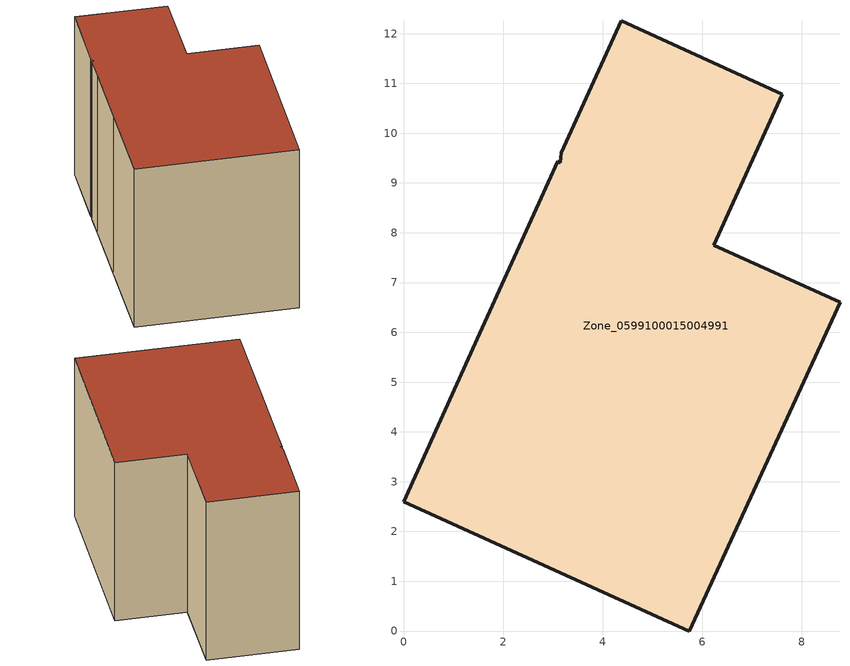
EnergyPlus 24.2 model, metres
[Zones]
Zone_0599100015004991
 floor ground (C_G): 3.15,9.4 3.17,9.6 4.37,12.25 7.61,10.79 6.24,7.75 8.77,6.61 5.74,0 0,2.6 1.53,5.98 2.71,8.59 3.1,9.43 z0.81
 wall outside (C_F): 5.74,0 8.77,6.61 6.24,7.75 7.61,10.79 4.37,12.25 3.17,9.6 3.15,9.4 3.1,9.43 2.71,8.59 1.53,5.98 0,2.6 5.74,0 z0.81:7.84
 roof outside (C_R): 3.17,9.6 3.15,9.4 3.1,9.43 2.71,8.59 1.53,5.98 0,2.6 5.74,0 8.77,6.61 6.24,7.75 7.61,10.79 4.37,12.25 z7.84
[BUILDING]
Pand.0599100015004991: North Axis=0; Terrain=City; Loads Convergence Tolerance Value=0.04; Temperature Convergence Tolerance Value=0.4; Solar Distribution=FullExterior; Maximum Number of Warmup Days=25; Minimum Number of Warmup Days=1
[Site:Location]
Rotterdam.The.Hague.AP_ZH_NLD Design_Conditions: Latitude=51.96; Longitude=4.45; Time Zone=1; Elevation=-4.5
[SITE:GROUNDTEMPERATURE:BUILDINGSURFACE]
18, 18, 18, 18, 18, 18, 18, 18, 18, 18, 18, 18
[MATERIAL] Thermal Absorptance=0.9; Solar Absorptance=0.7; Visible Absorptance=0.7
Name | Roughness | Thickness | Conductivity | Density | Specific Heat
G.TC.1965-1974 | MediumSmooth | 0.15 | 0.882353 | 540 | 1210
F.TC.1965-1974 | Rough | 0.3 | 0.697674 | 1920 | 840
R.TC.1965-1974 | MediumRough | 0.2 | 0.232558 | 1500 | 1000
[CONSTRUCTION]
C_G: G.TC.1965-1974
C_F: F.TC.1965-1974
C_R: R.TC.1965-1974
[ZONE]
Zone_0599100015004991: Type=1; Multiplier=1; Ceiling Height=Autocalculate; Volume=Autocalculate; Floor Area=autocalculate; Part of Total Floor Area=Yes
[ZONEINFILTRATION:DESIGNFLOWRATE]
Infil_Zone_0599100015004991: Zone or ZoneList or Space or SpaceList=Zone_0599100015004991; Schedule=AlwaysOn; Design Flow Rate Calculation Method=Flow/Area; Flow Rate per Floor Area=0.003; Constant Term Coefficient=1; Temperature Term Coefficient=0; Velocity Term Coefficient=0; Velocity Squared Term Coefficient=0
[HVACTEMPLATE:ZONE:IDEALLOADSAIRSYSTEM]
Zone_0599100015004991: Maximum Heating Supply Air Temperature=50; Minimum Cooling Supply Air Temperature=13; Maximum Heating Supply Air Humidity Ratio=0.0156; Minimum Cooling Supply Air Humidity Ratio=0.0077; Heating Limit=NoLimit; Cooling Limit=NoLimit; Dehumidification Control Type=ConstantSensibleHeatRatio; Cooling Sensible Heat Ratio=0.7; Dehumidification Setpoint=60; Humidification Control Type=None; Humidification Setpoint=30; Outdoor Air Method=None; Outdoor Air Flow Rate per Person=0.00944; Outdoor Air Flow Rate per Zone Floor Area=0; Outdoor Air Flow Rate per Zone=0; Demand Controlled Ventilation Type=None; Outdoor Air Economizer Type=NoEconomizer; Heat Recovery Type=None; Sensible Heat Recovery Effectiveness=0.7; Latent Heat Recovery Effectiveness=0.65
[ZONECONTROL:THERMOSTAT]
ThermostatControl_Zone_0599100015004991: Zone or ZoneList=Zone_0599100015004991; Control Type Schedule=DualSetpointControlType; Control 1=Thermostat_Zone_0599100015004991; Temperature Difference Between Cutout And Setpoint=0
[THERMOSTATSETPOINT:DUALSETPOINT]
Thermostat_Zone_0599100015004991: Heating Setpoint Temperature Schedule=HeatingSetpoint_Zone_0599100015004991; Cooling Setpoint Temperature Schedule=CoolingSetpoint_Zone_0599100015004991
[SCHEDULE:COMPACT]
HeatingSetpoint_Zone_0599100015004991: Through: 12/31, For: AllDays, Until: 24:00, 21
CoolingSetpoint_Zone_0599100015004991: Through: 12/31, For: AllDays, Until: 24:00, 24
DualSetpointControlType: Through: 12/31, For: AllDays, Until: 24:00, 4
AlwaysOn: Through: 12/31, For: AllDays, Until: 24:00, 1
